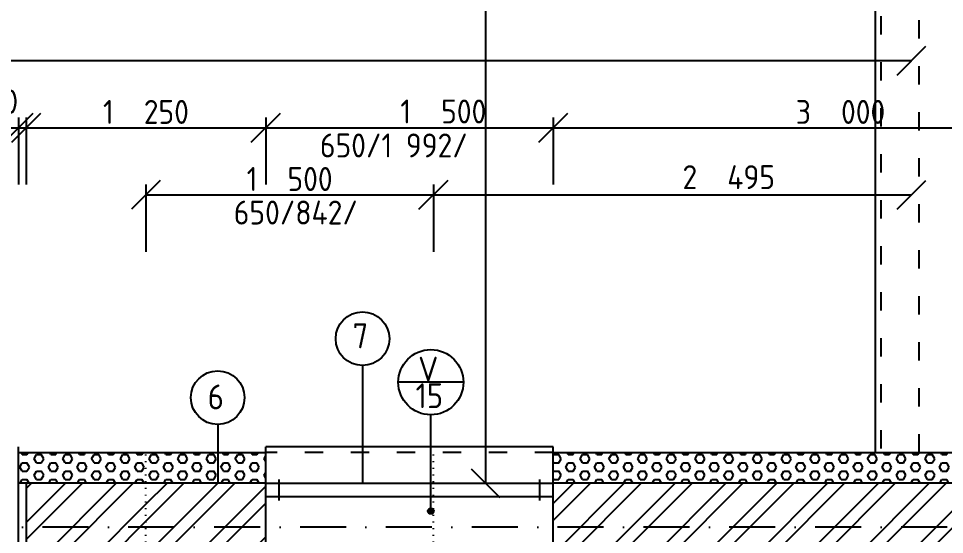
# Model space of a CAD drawing. Extents: x 4511820 to 5180432, y -1526536 to -944957.
# Drawn here: x 5022581 to 5027413, y -1069006 to -1066314 of the extents above; entities that cross this region are included whole.
import ezdxf

# ---------------------------------------------------------------- set-up
doc = ezdxf.new("R2010")
doc.units = 0
doc.header["$MEASUREMENT"] = 0
for name, pattern in [('ACAD_ISO03W100', [30, 12, -18]), ('ACAD_ISO07W100', [3.5, 0.5, -3]), ('BODKOCIARKOVANA_3', [5.6, 3, -1.3, 0, -1.3])]:
    doc.linetypes.add(name, pattern=pattern)
doc.layers.get('0').update_dxf_attribs({"linetype": 'CONTINUOUS'})
doc.layers.get('Defpoints').update_dxf_attribs({"color": 61, "linetype": 'CONTINUOUS'})
for name, color, linetype in [('KÓTY', 4, 'CONTINUOUS'), ('MÚRY', 1, 'CONTINUOUS'), ('OKNÁ', 143, 'CONTINUOUS'), ('osi', 253, 'CONTINUOUS'), ('TENKÁ', 7, 'CONTINUOUS'), ('ŠRAFY', 82, 'CONTINUOUS')]:
    doc.layers.add(name, color=color, linetype=linetype)
doc.styles.add('STYLE1', font='isocp.shx')
doc.dimstyles.new('STANDARD-50', dxfattribs={"dimtxt": 125, "dimasz": 150, "dimexe": 10, "dimexo": 200, "dimgap": 20, "dimtad": 1, "dimdsep": 46, "dimlunit": 6, "dimtxsty": 'STYLE1', "dimblk1": 'OBLIQUE', "dimblk2": 'OBLIQUE', "dimsah": 1, "dimcen": 2.5, "dimse1": 1, "dimse2": 1, "dimadec": 0, "dimazin": 0, "dimtfac": 1, "dimtmove": 1, "dimatfit": 3, "dimldrblk": 'OBLIQUE', "dimfxl": 1, "dimtolj": 1, "dimtzin": 0, "dimarcsym": 0})
pattern_1 = [(45, (462343.18, 70767), (-132.5825215, 132.5825215), []), (45, (462431.57, 70767), (-132.5825215, 132.5825215), [])]

# ---------------------------------------------------------------- blocks, each defined once
blk = doc.blocks.new('_OBLIQUE')
at = {"color": 0, "linetype": 'ByBlock'}
blk.add_line((-0.5, -0.5), (0.5, 0.5), dxfattribs=at)
blk = doc.blocks.new('*D13107')
at = {"layer": 'Defpoints', "color": 0}
for p in [(5028092.5, -1049608.2), (5025018.5, -1068738.2), (5028252.5, -1068738.2)]:
    blk.add_point(p, dxfattribs=at)
at = {"layer": 'KÓTY', "color": 0, "lineweight": -2}
blk.add_line((5025018.5, -1049608.2), (5025018.5, -1068738.2), dxfattribs=at)
at = {"layer": 'KÓTY', "color": 0, "linetype": 'ByBlock', "lineweight": -2, "xscale": 150, "yscale": 150, "zscale": 150}
for p, rotation in [((5025018.5, -1049608.2), 90), ((5025018.5, -1068738.2), 270)]:
    blk.add_blockref('_OBLIQUE', p, dxfattribs=dict(at, rotation=rotation))
at = {"layer": 'KÓTY', "color": 0, "insert": (5024936, -1059173.2), "char_height": 125, "attachment_point": 5, "rotation": 90, "style": 'STYLE1'}
blk.add_mtext('\\A1;19ﾠ130', dxfattribs=at)
blk = doc.blocks.new('*D13109')
at = {"layer": 'Defpoints', "color": 0}
for p in [(5027241, -1066533.6), (5007451, -1068738.2), (5027241, -1068738.2)]:
    blk.add_point(p, dxfattribs=at)
at = {"layer": 'KÓTY', "color": 0, "lineweight": -2}
blk.add_line((5007451, -1066533.6), (5027241, -1066533.6), dxfattribs=at)
at = {"layer": 'KÓTY', "color": 0, "linetype": 'ByBlock', "lineweight": -2, "xscale": 150, "yscale": 150, "zscale": 150, "rotation": 180}
blk.add_blockref('_OBLIQUE', (5007451, -1066533.6), dxfattribs=at)
at = {"layer": 'KÓTY', "color": 0, "linetype": 'ByBlock', "lineweight": -2, "xscale": 150, "yscale": 150, "zscale": 150}
blk.add_blockref('_OBLIQUE', (5027241, -1066533.6), dxfattribs=at)
at = {"layer": 'KÓTY', "color": 0, "insert": (5017346, -1066451.1), "char_height": 125, "attachment_point": 5, "style": 'STYLE1'}
blk.add_mtext('\\A1;19ﾠ790', dxfattribs=at)
blk = doc.blocks.new('*D13122')
at = {"layer": 'Defpoints', "color": 0}
for p in [(5022581, -1066883.6), (5021161, -1068738.2), (5022581, -1068738.2)]:
    blk.add_point(p, dxfattribs=at)
at = {"layer": 'KÓTY', "color": 0, "lineweight": -2}
blk.add_line((5021161, -1066883.6), (5022581, -1066883.6), dxfattribs=at)
at = {"layer": 'KÓTY', "color": 0, "linetype": 'ByBlock', "lineweight": -2, "xscale": 150, "yscale": 150, "zscale": 150, "rotation": 180}
blk.add_blockref('_OBLIQUE', (5021161, -1066883.6), dxfattribs=at)
at = {"layer": 'KÓTY', "color": 0, "linetype": 'ByBlock', "lineweight": -2, "xscale": 150, "yscale": 150, "zscale": 150}
blk.add_blockref('_OBLIQUE', (5022581, -1066883.6), dxfattribs=at)
at = {"layer": 'KÓTY', "color": 0, "insert": (5021871, -1066801.1), "char_height": 125, "attachment_point": 5, "style": 'STYLE1'}
blk.add_mtext('\\A1;1ﾠ420', dxfattribs=at)
blk = doc.blocks.new('*D13123')
at = {"layer": 'Defpoints', "color": 0}
for p in [(5022621, -1066883.6), (5022581, -1068738.2), (5022621, -1068738.2)]:
    blk.add_point(p, dxfattribs=at)
at = {"layer": 'KÓTY', "color": 0, "lineweight": -2}
blk.add_line((5022581, -1066883.6), (5022621, -1066883.6), dxfattribs=at)
at = {"layer": 'KÓTY', "color": 0, "linetype": 'ByBlock', "lineweight": -2, "xscale": 150, "yscale": 150, "zscale": 150, "rotation": 180}
blk.add_blockref('_OBLIQUE', (5022581, -1066883.6), dxfattribs=at)
at = {"layer": 'KÓTY', "color": 0, "linetype": 'ByBlock', "lineweight": -2, "xscale": 150, "yscale": 150, "zscale": 150}
blk.add_blockref('_OBLIQUE', (5022621, -1066883.6), dxfattribs=at)
at = {"layer": 'KÓTY', "color": 0, "insert": (5022498.5, -1066747.5), "char_height": 125, "attachment_point": 5, "style": 'STYLE1'}
blk.add_mtext('\\A1;40', dxfattribs=at)
blk = doc.blocks.new('*D13124')
at = {"layer": 'Defpoints', "color": 0}
for p in [(5023871, -1066883.6), (5022621, -1068738.2), (5023871, -1068738.2)]:
    blk.add_point(p, dxfattribs=at)
at = {"layer": 'KÓTY', "color": 0, "lineweight": -2}
blk.add_line((5022621, -1066883.6), (5023871, -1066883.6), dxfattribs=at)
at = {"layer": 'KÓTY', "color": 0, "linetype": 'ByBlock', "lineweight": -2, "xscale": 150, "yscale": 150, "zscale": 150, "rotation": 180}
blk.add_blockref('_OBLIQUE', (5022621, -1066883.6), dxfattribs=at)
at = {"layer": 'KÓTY', "color": 0, "linetype": 'ByBlock', "lineweight": -2, "xscale": 150, "yscale": 150, "zscale": 150}
blk.add_blockref('_OBLIQUE', (5023871, -1066883.6), dxfattribs=at)
at = {"layer": 'KÓTY', "color": 0, "insert": (5023246, -1066801.1), "char_height": 125, "attachment_point": 5, "style": 'STYLE1'}
blk.add_mtext('\\A1;1ﾠ250', dxfattribs=at)
blk = doc.blocks.new('*D13125')
at = {"layer": 'Defpoints', "color": 0}
for p in [(5025371, -1066883.6), (5023871, -1068738.2), (5025371, -1068738.2)]:
    blk.add_point(p, dxfattribs=at)
at = {"layer": 'KÓTY', "color": 0, "lineweight": -2}
blk.add_line((5023871, -1066883.6), (5025371, -1066883.6), dxfattribs=at)
at = {"layer": 'KÓTY', "color": 0, "linetype": 'ByBlock', "lineweight": -2, "xscale": 150, "yscale": 150, "zscale": 150, "rotation": 180}
blk.add_blockref('_OBLIQUE', (5023871, -1066883.6), dxfattribs=at)
at = {"layer": 'KÓTY', "color": 0, "linetype": 'ByBlock', "lineweight": -2, "xscale": 150, "yscale": 150, "zscale": 150}
blk.add_blockref('_OBLIQUE', (5025371, -1066883.6), dxfattribs=at)
at = {"layer": 'KÓTY', "color": 0, "insert": (5024798, -1066798.9), "char_height": 125, "attachment_point": 5, "style": 'STYLE1'}
blk.add_mtext('\\A1;1ﾠ500', dxfattribs=at)
blk = doc.blocks.new('*D13129')
at = {"layer": 'Defpoints', "color": 0}
for p in [(5024746, -1067233.6), (5023246, -1068578.2), (5024746, -1068848.2)]:
    blk.add_point(p, dxfattribs=at)
at = {"layer": 'KÓTY', "color": 0, "lineweight": -2}
blk.add_line((5023246, -1067233.6), (5024746, -1067233.6), dxfattribs=at)
at = {"layer": 'KÓTY', "color": 0, "linetype": 'ByBlock', "lineweight": -2, "xscale": 150, "yscale": 150, "zscale": 150, "rotation": 180}
blk.add_blockref('_OBLIQUE', (5023246, -1067233.6), dxfattribs=at)
at = {"layer": 'KÓTY', "color": 0, "linetype": 'ByBlock', "lineweight": -2, "xscale": 150, "yscale": 150, "zscale": 150}
blk.add_blockref('_OBLIQUE', (5024746, -1067233.6), dxfattribs=at)
at = {"layer": 'KÓTY', "color": 0, "insert": (5023996, -1067151.1), "char_height": 125, "attachment_point": 5, "style": 'STYLE1'}
blk.add_mtext('\\A1;1ﾠ500', dxfattribs=at)
blk = doc.blocks.new('*D13130')
at = {"layer": 'Defpoints', "color": 0}
for p in [(5027241, -1067233.6), (5027241, -1068738.2), (5024746, -1068848.2)]:
    blk.add_point(p, dxfattribs=at)
at = {"layer": 'KÓTY', "color": 0, "lineweight": -2}
blk.add_line((5024746, -1067233.6), (5027241, -1067233.6), dxfattribs=at)
at = {"layer": 'KÓTY', "color": 0, "linetype": 'ByBlock', "lineweight": -2, "xscale": 150, "yscale": 150, "zscale": 150, "rotation": 180}
blk.add_blockref('_OBLIQUE', (5024746, -1067233.6), dxfattribs=at)
at = {"layer": 'KÓTY', "color": 0, "linetype": 'ByBlock', "lineweight": -2, "xscale": 150, "yscale": 150, "zscale": 150}
blk.add_blockref('_OBLIQUE', (5027241, -1067233.6), dxfattribs=at)
at = {"layer": 'KÓTY', "color": 0, "insert": (5026287.5, -1067141.4), "char_height": 125, "attachment_point": 5, "style": 'STYLE1'}
blk.add_mtext('\\A1;2ﾠ495', dxfattribs=at)
blk = doc.blocks.new('*D45345')
at = {"layer": 'Defpoints', "color": 0}
for p in [(5028371, -1066883.6), (5025371, -1068738.2), (5028371, -1068738.2)]:
    blk.add_point(p, dxfattribs=at)
at = {"layer": 'KÓTY', "color": 0, "lineweight": -2}
blk.add_line((5025371, -1066883.6), (5028371, -1066883.6), dxfattribs=at)
at = {"layer": 'KÓTY', "color": 0, "linetype": 'ByBlock', "lineweight": -2, "xscale": 150, "yscale": 150, "zscale": 150, "rotation": 180}
blk.add_blockref('_OBLIQUE', (5025371, -1066883.6), dxfattribs=at)
at = {"layer": 'KÓTY', "color": 0, "linetype": 'ByBlock', "lineweight": -2, "xscale": 150, "yscale": 150, "zscale": 150}
blk.add_blockref('_OBLIQUE', (5028371, -1066883.6), dxfattribs=at)
at = {"layer": 'KÓTY', "color": 0, "insert": (5026871, -1066801.1), "char_height": 125, "attachment_point": 5, "style": 'STYLE1'}
blk.add_mtext('\\A1;3ﾠ000', dxfattribs=at)

msp = doc.modelspace()

# ---------------------------------------------------------------- hatches: boundary and pattern name
at = {"layer": 'TENKÁ'}
h = msp.add_hatch(color=256, dxfattribs=at)
h.dxf.hatch_style = 1
h.paths.add_polyline_path([(5024732.766, -1068868.845, 2.41421356), (5024747.766, -1068883.845, 0.41421356)])
at = {"layer": 'ŠRAFY'}
h = msp.add_hatch(dxfattribs=at)
h.set_pattern_fill('HEX', color=256, scale=200)
h.paths.add_polyline_path([(5023871, -1068578.172), (5022581, -1068578.172), (5022581, -1068738.172), (5022621, -1068738.172), (5023871, -1068738.172)])
h = msp.add_hatch(dxfattribs=at)
h.set_pattern_fill('HEX', color=256, scale=200)
h.paths.add_polyline_path([(5027051, -1068578.172), (5025371, -1068578.172), (5025371, -1068738.172), (5028371, -1068738.172), (5028421, -1068738.172), (5028421, -1068578.172), (5027671, -1068578.172), (5027641, -1068578.172), (5027441, -1068578.172), (5027281, -1068578.172), (5027081, -1068578.172)])
h = msp.add_hatch(dxfattribs=at)
h.set_pattern_fill('ANSI32', color=256, scale=500)
h.set_pattern_definition(pattern_1)
h.paths.add_polyline_path([(5022891, -1069118.172), (5023141, -1069118.172), (5023246, -1069118.172), (5023246, -1068738.172), (5022621, -1068738.172), (5022621, -1069118.172)])
h = msp.add_hatch(dxfattribs=at)
h.set_pattern_fill('ANSI32', color=256, scale=500)
h.set_pattern_definition(pattern_1)
h.paths.add_polyline_path([(5023871, -1069118.172), (5023871, -1068808.172), (5023871, -1068738.172), (5023246, -1068738.172), (5023246, -1069118.172)])
h = msp.add_hatch(dxfattribs=at)
h.set_pattern_fill('ANSI32', color=256, scale=500)
h.set_pattern_definition(pattern_1)
h.paths.add_polyline_path([(5025371, -1069118.172), (5025441, -1069118.172), (5025641, -1069118.172), (5027241, -1069118.172), (5027441, -1069118.172), (5027621, -1069118.172), (5028371, -1069118.172), (5028371, -1068738.172), (5025371, -1068738.172)])

# ---------------------------------------------------------------- linework, layer by layer
at = {"layer": 'KÓTY', "ltscale": 0.25}
for p, q in [((5022581, -1066830.224), (5022581, -1067180.224)), ((5022621, -1066830.224), (5022621, -1067180.224)), ((5023871, -1066830.224), (5023871, -1067180.224)), ((5025371, -1066830.224), (5025371, -1067180.224)), ((5023246, -1067180.224), (5023246, -1067530.224)), ((5024746, -1067180.224), (5024746, -1067530.224))]:
    msp.add_line(p, q, dxfattribs=at)
at = {"layer": 'MÚRY'}
for p, q in [((5022581, -1068578.172), (5023871, -1068578.172)), ((5022581, -1069118.172), (5022581, -1068578.172)), ((5023871, -1069118.172), (5023871, -1068578.172)), ((5025371, -1068578.172), (5028421, -1068578.172)), ((5025371, -1069118.172), (5025371, -1068578.172))]:
    msp.add_line(p, q, dxfattribs=at)
at = {"layer": 'OKNÁ', "ltscale": 0.25}
for p, q in [((5024376.5, -1068124.318), (5024376.5, -1068738.172)), ((5023620.5, -1068431.818), (5023620.5, -1068738.172)), ((5023871, -1068738.172), (5025371, -1068738.172)), ((5023941, -1068828.172), (5023941, -1068718.172)), ((5023941, -1068828.172), (5023941, -1068718.172)), ((5025301, -1068828.172), (5025301, -1068718.172)), ((5025301, -1068828.172), (5025301, -1068718.172)), ((5023871, -1068808.172), (5025371, -1068808.172))]:
    msp.add_line(p, q, dxfattribs=at)
for centre in [(5024376.5, -1067984.318), (5023620.5, -1068291.818)]:
    msp.add_circle(centre, 140, dxfattribs=at)
at = {"layer": 'osi', "linetype": 'BODKOCIARKOVANA_3', "ltscale": 80}
msp.add_line((5041766, -1068968.172), (4978096, -1068968.172), dxfattribs=at)
at = {"layer": 'TENKÁ'}
for p, q in [((5027051, -1048060.98), (5027051, -1068578.172)), ((5023871, -1068738.172), (5022581, -1068738.172)), ((5022621, -1068738.172), (5022621, -1069118.172)), ((5028421, -1068738.172), (5025371, -1068738.172))]:
    msp.add_line(p, q, dxfattribs=at)
at = {"layer": 'TENKÁ', "color": 144, "linetype": 'ACAD_ISO03W100', "ltscale": 8}
msp.add_line((5027081, -1048060.98), (5027081, -1068578.172), dxfattribs=at)
at = {"layer": 'TENKÁ', "linetype": 'ACAD_ISO03W100', "ltscale": 8}
for p, q in [((5027281, -1068578.172), (5027281, -1049608.172)), ((5025371, -1068578.172), (5023871, -1068578.172))]:
    msp.add_line(p, q, dxfattribs=at)
at = {"layer": 'TENKÁ', "ltscale": 0.25}
for p, q in [((5024902.766, -1068211.442), (5024562.766, -1068211.442)), ((5024732.766, -1068883.845), (5024732.766, -1068381.442)), ((5022581, -1068578.172), (5022581, -1068548.172)), ((5025371, -1068548.172), (5023871, -1068548.172)), ((5023871, -1068578.172), (5023871, -1068548.172)), ((5025371, -1068578.172), (5025371, -1068548.172))]:
    msp.add_line(p, q, dxfattribs=at)
at = {"layer": 'TENKÁ', "linetype": 'ACAD_ISO07W100', "ltscale": 10}
for p, q in [((5023246, -1069118.172), (5023246, -1068578.172)), ((5024746, -1069118.172), (5024746, -1068578.172))]:
    msp.add_line(p, q, dxfattribs=at)
at = {"layer": 'TENKÁ', "ltscale": 0.25}
msp.add_circle((5024732.766, -1068211.442), 170, dxfattribs=at)
at = {"layer": 'TENKÁ'}
msp.add_circle((5024732.766, -1068883.845), 15, dxfattribs=at)

# ---------------------------------------------------------------- texts
at = {"layer": 'KÓTY', "char_height": 125, "attachment_point": 5, "style": 'STYLE1'}
for s, insert in [('\\A1;650/1 992/', (5024539.877, -1066976.084)), ('\\A1;650/842/', (5024028.377, -1067326.084))]:
    msp.add_mtext(s, dxfattribs=dict(at, insert=insert))
at = {"layer": 'TENKÁ', "style": 'STYLE1'}
for s, p in [('7', (5024324.47, -1068034.318)), ('V', (5024666.735, -1068207.942)), ('6', (5023568.47, -1068353.045)), ('15', (5024653.235, -1068346.579))]:
    msp.add_text(s, height=130, dxfattribs=at).set_placement(p)

# ---------------------------------------------------------------- dimensions: what is measured, and where the dimension line sits
at = {"layer": 'KÓTY'}
dim = msp.add_linear_dim(base=(5025018.5, -1068738.172), p1=(5028092.5, -1049608.172), p2=(5028252.5, -1068738.172), angle=90, dimstyle='STANDARD-50', dxfattribs=at)
dim.commit()
dim.dimension.update_dxf_attribs({"geometry": '*D13107', "text_midpoint": (5024935.957, -1059173.172)})
for base, p1, p2, picture, middle in [((5027241, -1066533.627), (5007451, -1068738.172), (5027241, -1068738.172), '*D13109', (5017346, -1066451.084)), ((5022581, -1066883.627), (5021161, -1068738.172), (5022581, -1068738.172), '*D13122', (5021871, -1066801.084)), ((5023871, -1066883.627), (5022621, -1068738.172), (5023871, -1068738.172), '*D13124', (5023246, -1066801.084)), ((5024746, -1067233.627), (5023246, -1068578.172), (5024746, -1068848.172), '*D13129', (5023996, -1067151.084))]:
    dim = msp.add_linear_dim(base=base, p1=p1, p2=p2, dimstyle='STANDARD-50', dxfattribs=at)
    dim.commit()
    dim.dimension.update_dxf_attribs({"geometry": picture, "text_midpoint": middle})
for base, p1, p2, picture, middle in [((5022621, -1066883.627), (5022581, -1068738.172), (5022621, -1068738.172), '*D13123', (5022498.5, -1066829.98)), ((5025371, -1066883.627), (5023871, -1068738.172), (5025371, -1068738.172), '*D13125', (5024798, -1066881.48)), ((5027241, -1067233.627), (5024746, -1068848.172), (5027241, -1068738.172), '*D13130', (5026287.5, -1067223.98))]:
    dim = msp.add_linear_dim(base=base, p1=p1, p2=p2, dimstyle='STANDARD-50', dxfattribs=at)
    dim.commit()
    dim.dimension.update_dxf_attribs({"geometry": picture, "text_midpoint": middle, "dimtype": 160})
dim = msp.add_linear_dim(base=(5028371, -1066883.627), p1=(5025371, -1068738.172), p2=(5028371, -1068738.172), dimstyle='STANDARD-50', override={"dimtxsty": 'STYLE1', "dimldrblk": 'OBLIQUE'}, dxfattribs=at)
dim.commit()
dim.dimension.update_dxf_attribs({"geometry": '*D45345', "text_midpoint": (5026871, -1066801.084)})

doc.saveas('drawing.dxf')
